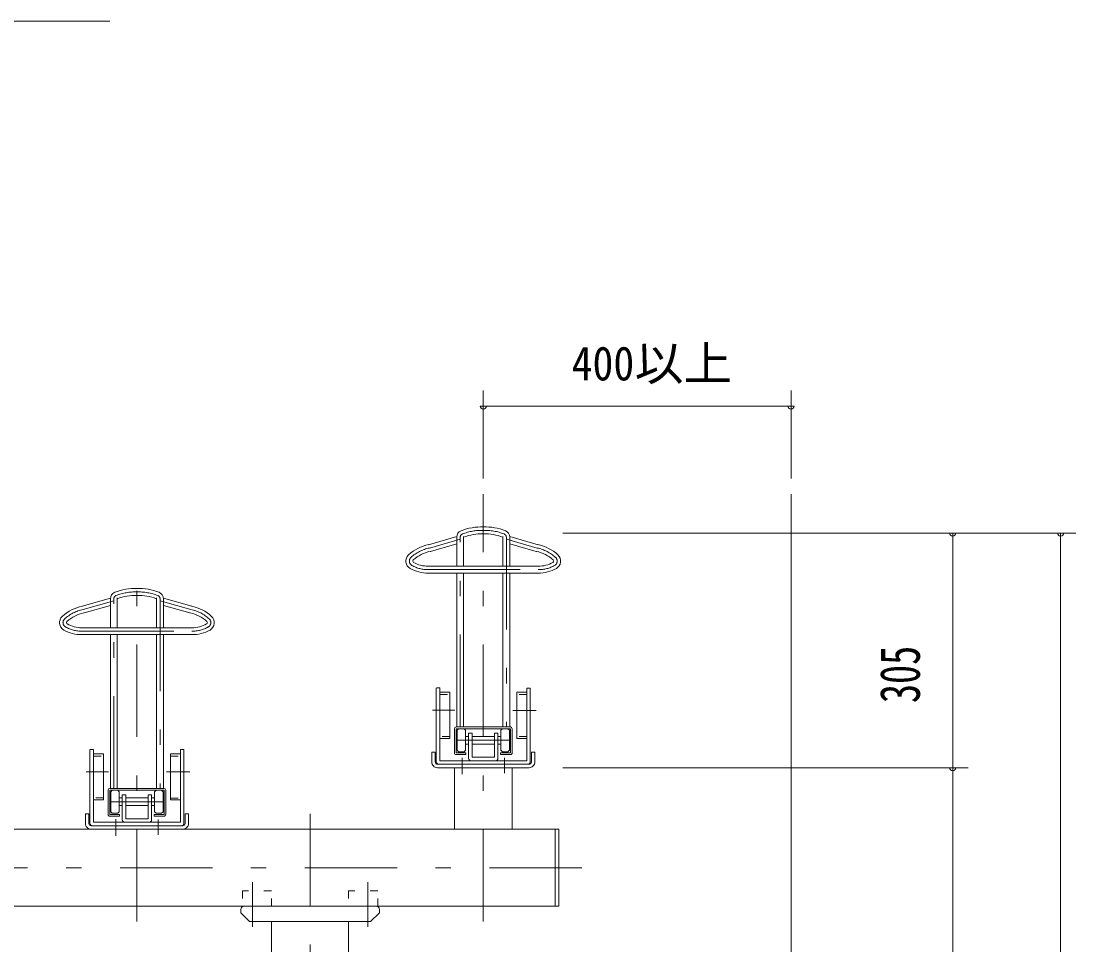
# Model space of a CAD drawing. Units: millimetres, scale not verified. Extents: x -5940 to 5940, y -4200 to 4200.
# Drawn here: x -337 to 1034, y -1637 to -436 of the extents above; entities that cross this region are included whole.
import ezdxf
from ezdxf.enums import TextEntityAlignment as Align

# ---------------------------------------------------------------- set-up
doc = ezdxf.new("R2010")
doc.units = ezdxf.units.MM
doc.header["$LTSCALE"] = 10
doc.linetypes.add('USER1', pattern=[3, 1, -2])
doc.linetypes.add('USER2', pattern=[24, 12, -5, 2, -5])
for name, color, linetype, lineweight in [('0-2_2-0BOLD', 7, 'Continuous', 18), ('0-3_2-1HIDDEN', 3, 'USER1', 18), ('0-4_2-2CENTER', 3, 'USER2', 18), ('0-5_2-5DIM', 3, 'Continuous', 18), ('0-7_2-7RACK', 5, 'Continuous', 18)]:
    doc.layers.add(name, color=color, linetype=linetype, lineweight=lineweight)
doc.styles.add('ＭＳ ゴシック', font='')
doc.styles.get('ＭＳ ゴシック').set_extended_font_data('MS Gothic')

msp = doc.modelspace()

# ---------------------------------------------------------------- linework, layer by layer
at = {"layer": '0-2_2-0BOLD'}
for p, q in [((192.56, -1116.89), (229.33, -1106.42)), ((229.29, -1107.15), (229.29, -1144.81)), ((238.3, -1144.81), (238.3, -1106.15)), ((289.3, -1106.15), (289.3, -1144.81)), ((298.26, -1106.42), (335.03, -1116.89)), ((298.3, -1144.81), (298.3, -1107.15)), ((229.29, -1115.78), (195.03, -1125.54)), ((332.56, -1125.54), (298.3, -1115.78)), ((191.8, -1144.81), (335.8, -1144.81)), ((335.8, -1153.81), (191.8, -1153.81)), ((229.29, -1153.81), (229.29, -1353.73)), ((238.3, -1353.73), (238.3, -1153.81)), ((289.3, -1153.81), (289.3, -1353.73)), ((298.3, -1353.73), (298.3, -1153.81)), ((-220.67, -1186.42), (-257.44, -1196.89)), ((-220.71, -1224.81), (-220.71, -1187.15)), ((-211.7, -1186.15), (-211.7, -1224.81)), ((-160.7, -1186.15), (-160.7, -1224.81)), ((-151.74, -1186.42), (-114.97, -1196.89)), ((-151.7, -1224.81), (-151.7, -1187.15)), ((-254.97, -1205.54), (-220.71, -1195.78)), ((-117.44, -1205.54), (-151.7, -1195.78)), ((-258.2, -1224.81), (-114.2, -1224.81)), ((-114.2, -1233.81), (-258.2, -1233.81)), ((-220.71, -1433.73), (-220.71, -1233.81)), ((-211.7, -1233.81), (-211.7, -1433.73)), ((-160.7, -1233.81), (-160.7, -1433.73)), ((-151.7, -1433.73), (-151.7, -1233.81)), ((202.8, -1303.23), (202.8, -1399.03)), ((324.8, -1303.23), (324.8, -1399.03)), ((226.3, -1387.43), (226.3, -1356.03)), ((228.6, -1353.73), (299, -1353.73)), ((229.8, -1358.03), (231.8, -1356.03)), ((301.3, -1356.03), (301.3, -1387.43)), ((207.3, -1368.59), (220.3, -1368.59)), ((240.8, -1366.03), (244.8, -1366.03)), ((249.3, -1366.03), (278.3, -1366.03)), ((282.8, -1366.03), (286.8, -1366.03)), ((320.3, -1368.69), (307.3, -1368.69)), ((-247.2, -1383.23), (-247.2, -1479.03)), ((-125.2, -1479.03), (-125.2, -1383.23)), ((244.8, -1376.03), (240.8, -1376.03)), ((278.3, -1376.03), (249.3, -1376.03)), ((286.8, -1376.03), (282.8, -1376.03)), ((299, -1389.73), (286.3, -1389.73)), ((323.3, -1402.23), (204.3, -1402.23)), ((204.3, -1406.73), (323.3, -1406.73)), ((226.3, -1406.73), (226.3, -1486.73)), ((301.3, -1406.73), (301.3, -1486.73)), ((-223.71, -1467.43), (-223.71, -1436.03)), ((-221.4, -1433.73), (-151, -1433.73)), ((-148.71, -1436.03), (-148.71, -1467.43)), ((-209.2, -1446.03), (-205.2, -1446.03)), ((-205.2, -1442.03), (-200.8, -1442.03)), ((-205.2, -1442.03), (-205.2, -1474.63)), ((-200.7, -1446.03), (-171.7, -1446.03)), ((-167.2, -1446.03), (-163.2, -1446.03)), ((-129.7, -1448.69), (-142.7, -1448.69)), ((-205.2, -1456.03), (-209.2, -1456.03)), ((-171.7, -1456.03), (-200.7, -1456.03)), ((-163.2, -1456.03), (-167.2, -1456.03)), ((-151, -1469.73), (-163.7, -1469.73)), ((-123.7, -1466.73), (-123.7, -1479.23)), ((-245.71, -1482.23), (-126.71, -1482.23)), ((357.3, -1486.73), (357.3, -1586.73)), ((-46.71, -1586.73), (124.29, -1586.73)), ((-11.21, -1606.73), (-11.21, -2747.73)), ((88.79, -1606.73), (88.79, -2747.73))]:
    msp.add_line(p, q, dxfattribs=at)
for points in [[(202.9, -1303.13), (207.3, -1303.13), (207.3, -1397.63), (320.3, -1397.63), (320.3, -1303.23), (324.7, -1303.23)], [(220.3, -1368.59), (220.3, -1308.63), (207.3, -1308.63)], [(307.3, -1368.69), (307.3, -1308.73), (320.3, -1308.73)], [(299, -1356.03), (228.6, -1356.03), (228.6, -1387.43), (241.3, -1387.43), (241.3, -1389.73), (228.6, -1389.73)], [(231.79, -1386.03), (238.8, -1386.03), (240.8, -1384.03), (240.8, -1358.03), (238.8, -1356.03)], [(286.3, -1389.73), (286.3, -1387.43), (299, -1387.43), (299, -1356.03)], [(288.8, -1356.03), (286.8, -1358.03), (286.8, -1384.03), (288.8, -1386.03), (295.8, -1386.03), (297.8, -1384.03), (297.8, -1358.03), (295.8, -1356.03)], [(229.8, -1358.03), (229.8, -1384.03), (231.8, -1386.03)], [(244.8, -1394.63), (244.8, -1362.03), (249.2, -1362.03)], [(249.3, -1362.03), (249.3, -1393.13), (278.3, -1393.13), (278.3, -1362.03)], [(278.4, -1362.03), (282.8, -1362.03), (282.8, -1394.63)], [(-125.3, -1383.23), (-129.7, -1383.23), (-129.7, -1477.63), (-242.7, -1477.63), (-242.7, -1383.13), (-247.1, -1383.13)], [(-242.7, -1448.59), (-229.7, -1448.59), (-229.7, -1388.63), (-242.7, -1388.63)], [(-142.7, -1448.69), (-142.7, -1388.73), (-129.7, -1388.73)], [(201.3, -1399.23), (201.3, -1386.73), (196.8, -1386.73), (196.8, -1399.23)], [(326.3, -1399.23), (326.3, -1386.73), (330.8, -1386.73), (330.8, -1399.23)], [(-151, -1436.03), (-221.4, -1436.03), (-221.4, -1467.43), (-208.7, -1467.43), (-208.7, -1469.73), (-221.4, -1469.73)], [(-218.2, -1466.03), (-220.2, -1464.03), (-220.2, -1438.03), (-218.2, -1436.03)], [(-211.2, -1436.03), (-209.2, -1438.03), (-209.2, -1464.03), (-211.2, -1466.03), (-218.21, -1466.03)], [(-163.7, -1469.73), (-163.7, -1467.43), (-151, -1467.43), (-151, -1436.03)], [(-161.2, -1436.03), (-163.2, -1438.03), (-163.2, -1464.03), (-161.2, -1466.03), (-154.2, -1466.03), (-152.2, -1464.03), (-152.2, -1438.03), (-154.2, -1436.03)], [(-200.7, -1442.03), (-200.7, -1473.13), (-171.7, -1473.13), (-171.7, -1442.03)], [(-171.6, -1442.03), (-167.2, -1442.03), (-167.2, -1474.63)], [(-248.7, -1479.23), (-248.7, -1466.73), (-253.2, -1466.73), (-253.2, -1479.23)], [(-119.2, -1479.23), (-119.2, -1466.73), (-123.7, -1466.73)], [(128.79, -1591.23), (128.79, -1595.42), (117.48, -1606.73), (-39.89, -1606.73), (-51.21, -1595.42), (-51.21, -1591.23)]]:
    msp.add_lwpolyline(points, dxfattribs=at)
msp.add_lwpolyline([(361.8, -1586.73), (361.8, -1486.73), (-4784.21, -1486.73), (-4784.21, -1586.73)], close=True, dxfattribs=at)
at = {"layer": '0-2_2-0BOLD', "linetype": 'USER1'}
for points in [[(-11.21, -1586.73), (-11.21, -1566.73), (-49.21, -1566.73), (-49.21, -1586.73)], [(126.79, -1586.73), (126.79, -1566.73), (88.79, -1566.73), (88.79, -1586.73)]]:
    msp.add_lwpolyline(points, dxfattribs=at)
at = {"layer": '0-2_2-0BOLD'}
for centre, radius, start, end in [((261.65, -1167.27), 73.49, 88.2202, 111.23373), ((265.94, -1167.27), 73.49, 68.76625, 91.77979), ((238.3, -1107.15), 9, 111.23373, 180), ((261.65, -1167.27), 64.49, 88.2202, 111.23373), ((265.94, -1167.27), 64.49, 68.76625, 91.77979), ((289.3, -1107.15), 9, 0, 68.76625), ((203.58, -1170.09), 54.35, 101.32388, 132.61069), ((324.01, -1170.09), 54.35, 47.3893, 78.6761), ((174.23, -1138.19), 11, 132.61069, 240.55321), ((174.23, -1138.19), 2, 132.61069, 240.55321), ((203.58, -1170.09), 45.35, 101.32388, 132.61069), ((324.01, -1170.09), 45.35, 47.3893, 78.6761), ((353.36, -1138.19), 2, 299.44679, 47.3893), ((353.36, -1138.19), 11, 299.44679, 47.3893), ((191.82, -1107.05), 46.76, 240.55321, 270.61139), ((191.82, -1107.05), 37.76, 240.55321, 270.61139), ((335.77, -1107.05), 46.76, 269.3886, 299.44678), ((335.77, -1107.05), 37.76, 269.3886, 299.44678), ((-188.35, -1247.27), 73.49, 88.2202, 111.23373), ((-184.06, -1247.27), 73.49, 68.76625, 91.77979), ((-211.7, -1187.15), 9, 111.23373, 180), ((-188.35, -1247.27), 64.49, 88.2202, 111.23373), ((-184.06, -1247.27), 64.49, 68.76625, 91.77979), ((-160.7, -1187.15), 9, 0, 68.76625), ((-246.42, -1250.09), 54.35, 101.32388, 132.61069), ((-246.42, -1250.09), 45.35, 101.32388, 132.61069), ((-125.99, -1250.09), 45.35, 47.3893, 78.6761), ((-125.99, -1250.09), 54.35, 47.3893, 78.6761), ((-275.77, -1218.19), 11, 132.61069, 240.55321), ((-275.77, -1218.19), 2, 132.61069, 240.55321), ((-96.64, -1218.19), 2, 299.44679, 47.3893), ((-96.64, -1218.19), 11, 299.44679, 47.3893), ((-258.18, -1187.05), 46.76, 240.55321, 270.61139), ((-258.18, -1187.05), 37.76, 240.55321, 270.61139), ((-114.23, -1187.05), 46.76, 269.3886, 299.44678), ((-114.23, -1187.05), 37.76, 269.3886, 299.44678), ((228.6, -1356.03), 2.3, 90, 180), ((299, -1356.03), 2.3, 0, 90), ((228.6, -1387.43), 2.3, 179.99998, 270), ((248, -1394.53), 3.2, 179.99998, 270), ((279.6, -1394.53), 3.2, 269.99998, 0), ((299, -1387.43), 2.3, 269.99998, 0), ((204.3, -1399.23), 7.5, 179.99998, 270), ((204.3, -1399.23), 3, 179.99998, 270), ((206, -1399.03), 3.2, 179.99998, 270), ((321.6, -1399.03), 3.2, 269.99998, 0), ((323.3, -1399.23), 7.5, 269.99998, 0), ((323.3, -1399.23), 3, 269.99998, 0), ((-221.4, -1436.03), 2.3, 90, 180), ((-151, -1436.03), 2.3, 0, 90), ((-245.71, -1479.23), 7.5, 179.99998, 270), ((-245.71, -1479.23), 3, 179.99998, 270), ((-244, -1479.03), 3.2, 179.99998, 270), ((-221.4, -1467.43), 2.3, 179.99998, 270), ((-202, -1474.53), 3.2, 179.99998, 270), ((-170.4, -1474.53), 3.2, 269.99998, 0), ((-151, -1467.43), 2.3, 269.99998, 0), ((-128.4, -1479.03), 3.2, 269.99998, 0), ((-126.71, -1479.23), 7.5, 269.99998, 0), ((-126.71, -1479.23), 3, 269.99998, 0), ((-46.71, -1591.23), 4.5, 90, 180), ((124.29, -1591.23), 4.5, 0, 90)]:
    msp.add_arc(centre, radius, start, end, dxfattribs=at)
at = {"layer": '0-3_2-1HIDDEN'}
for p, q in [((207.3, -1311.63), (220.3, -1311.63)), ((320.3, -1311.73), (307.3, -1311.73)), ((220.3, -1366.13), (207.3, -1366.13)), ((320.3, -1366.23), (307.3, -1366.23)), ((-242.7, -1391.63), (-229.7, -1391.63)), ((-142.7, -1391.73), (-129.7, -1391.73)), ((-229.7, -1446.13), (-242.7, -1446.13)), ((-142.7, -1446.23), (-129.7, -1446.23))]:
    msp.add_line(p, q, dxfattribs=at)
at = {"layer": '0-4_2-2CENTER'}
for p, q in [((263.8, -1606.73), (263.8, -1051.05)), ((233.8, -1109.82), (193.8, -1121.22)), ((233.8, -1353.73), (233.8, -1107.15)), ((293.79, -1107.15), (293.79, -1353.73)), ((333.79, -1121.22), (293.79, -1109.82)), ((-186.21, -1606.73), (-186.21, -1131.05)), ((191.8, -1149.31), (335.8, -1149.31)), ((-216.2, -1189.82), (-256.2, -1201.22)), ((-216.2, -1433.73), (-216.2, -1187.15)), ((-156.21, -1187.15), (-156.21, -1433.73)), ((-116.21, -1201.22), (-156.21, -1189.82)), ((-258.2, -1229.31), (-114.2, -1229.31)), ((227.03, -1332.13), (197.8, -1332.13)), ((302.07, -1332.23), (332.47, -1332.23)), ((298.57, -1371.03), (228.51, -1371.03)), ((236.3, -1415.14), (236.3, -1393.74)), ((291.29, -1394.11), (291.29, -1414.01)), ((-222.97, -1412.13), (-252.2, -1412.13)), ((-117.53, -1412.23), (-147.93, -1412.23)), ((-151.43, -1451.03), (-221.49, -1451.03)), ((-213.7, -1495.14), (-213.7, -1473.74)), ((-158.71, -1474.11), (-158.71, -1494.01)), ((38.79, -2786.73), (38.79, -1466.73)), ((391.8, -1536.73), (-4814.21, -1536.73)), ((-36.21, -1555.66), (-36.21, -1613.59)), ((113.79, -1613.59), (113.79, -1555.66))]:
    msp.add_line(p, q, dxfattribs=at)
for centre, radius, start, end in [((238.3, -1107.15), 4.5, 111.23373, 180), ((261.65, -1167.27), 68.99, 88.2202, 111.23373), ((265.94, -1167.27), 68.99, 68.76625, 91.77979), ((289.3, -1107.15), 4.5, 0, 68.76625), ((203.58, -1170.09), 49.85, 101.32388, 132.61069), ((324.01, -1170.09), 49.85, 47.3893, 78.6761), ((174.23, -1138.19), 6.5, 132.61069, 240.55321), ((353.36, -1138.19), 6.5, 299.44679, 47.3893), ((191.82, -1107.05), 42.26, 240.55321, 270.61139), ((335.77, -1107.05), 42.26, 269.3886, 299.44678), ((-188.35, -1247.27), 68.99, 88.2202, 111.23373), ((-184.06, -1247.27), 68.99, 68.76625, 91.77979), ((-211.7, -1187.15), 4.5, 111.23373, 180), ((-160.7, -1187.15), 4.5, 0, 68.76625), ((-246.42, -1250.09), 49.85, 101.32388, 132.61069), ((-125.99, -1250.09), 49.85, 47.3893, 78.6761), ((-275.77, -1218.19), 6.5, 132.61069, 240.55321), ((-96.64, -1218.19), 6.5, 299.44679, 47.3893), ((-258.18, -1187.05), 42.26, 240.55321, 270.61139), ((-114.23, -1187.05), 42.26, 269.3886, 299.44678)]:
    msp.add_arc(centre, radius, start, end, dxfattribs=at)
at = {"layer": '0-5_2-5DIM'}
for p, q in [((-1661.38, -436.29), (-221.38, -436.29)), ((263.8, -1031.05), (263.8, -916.61)), ((663.79, -916.61), (663.79, -1031.05)), ((267.79, -936.61), (259.79, -936.61)), ((263.8, -936.61), (663.79, -936.61)), ((667.79, -936.61), (659.79, -936.61)), ((1033.79, -1101.73), (367.27, -1101.73)), ((877.79, -1101.73), (869.79, -1101.73)), ((873.79, -1406.73), (873.79, -1101.73)), ((873.79, -1101.73), (873.79, -2756.73)), ((1017.79, -1101.73), (1009.79, -1101.73)), ((1013.79, -2756.73), (1013.79, -1101.73)), ((1013.79, -2756.73), (1013.79, -1101.73)), ((367.27, -1406.73), (893.8, -1406.73)), ((877.79, -1406.73), (869.79, -1406.73)), ((873.79, -2756.73), (873.79, -1406.73))]:
    msp.add_line(p, q, dxfattribs=at)
for centre in [(263.79, -936.61), (663.79, -936.61), (873.79, -1101.73), (1013.79, -1101.73), (873.79, -1406.73)]:
    msp.add_arc(centre, 4, 180, 0, dxfattribs=at)
at = {"layer": '0-7_2-7RACK'}
msp.add_line((663.79, -2756.73), (663.79, -1051.05), dxfattribs=at)

# ---------------------------------------------------------------- texts
at = {"layer": '0-5_2-5DIM', "color": 7, "style": 'ＭＳ ゴシック'}
for s, width, p in [('400', 0.9, (378.61, -916.61)), ('以上', 1.05, (460.43, -916.61))]:
    msp.add_text(s, height=44.28, dxfattribs=dict(at, width=width)).set_placement(p, align=Align.BOTTOM_LEFT)
at = {"layer": '0-5_2-5DIM', "color": 7, "style": 'ＭＳ ゴシック', "width": 0.7}
msp.add_text('305', height=52.1, rotation=90, dxfattribs=at).set_placement((846.69, -1322.73), align=Align.BOTTOM_LEFT)

doc.saveas('drawing.dxf')
